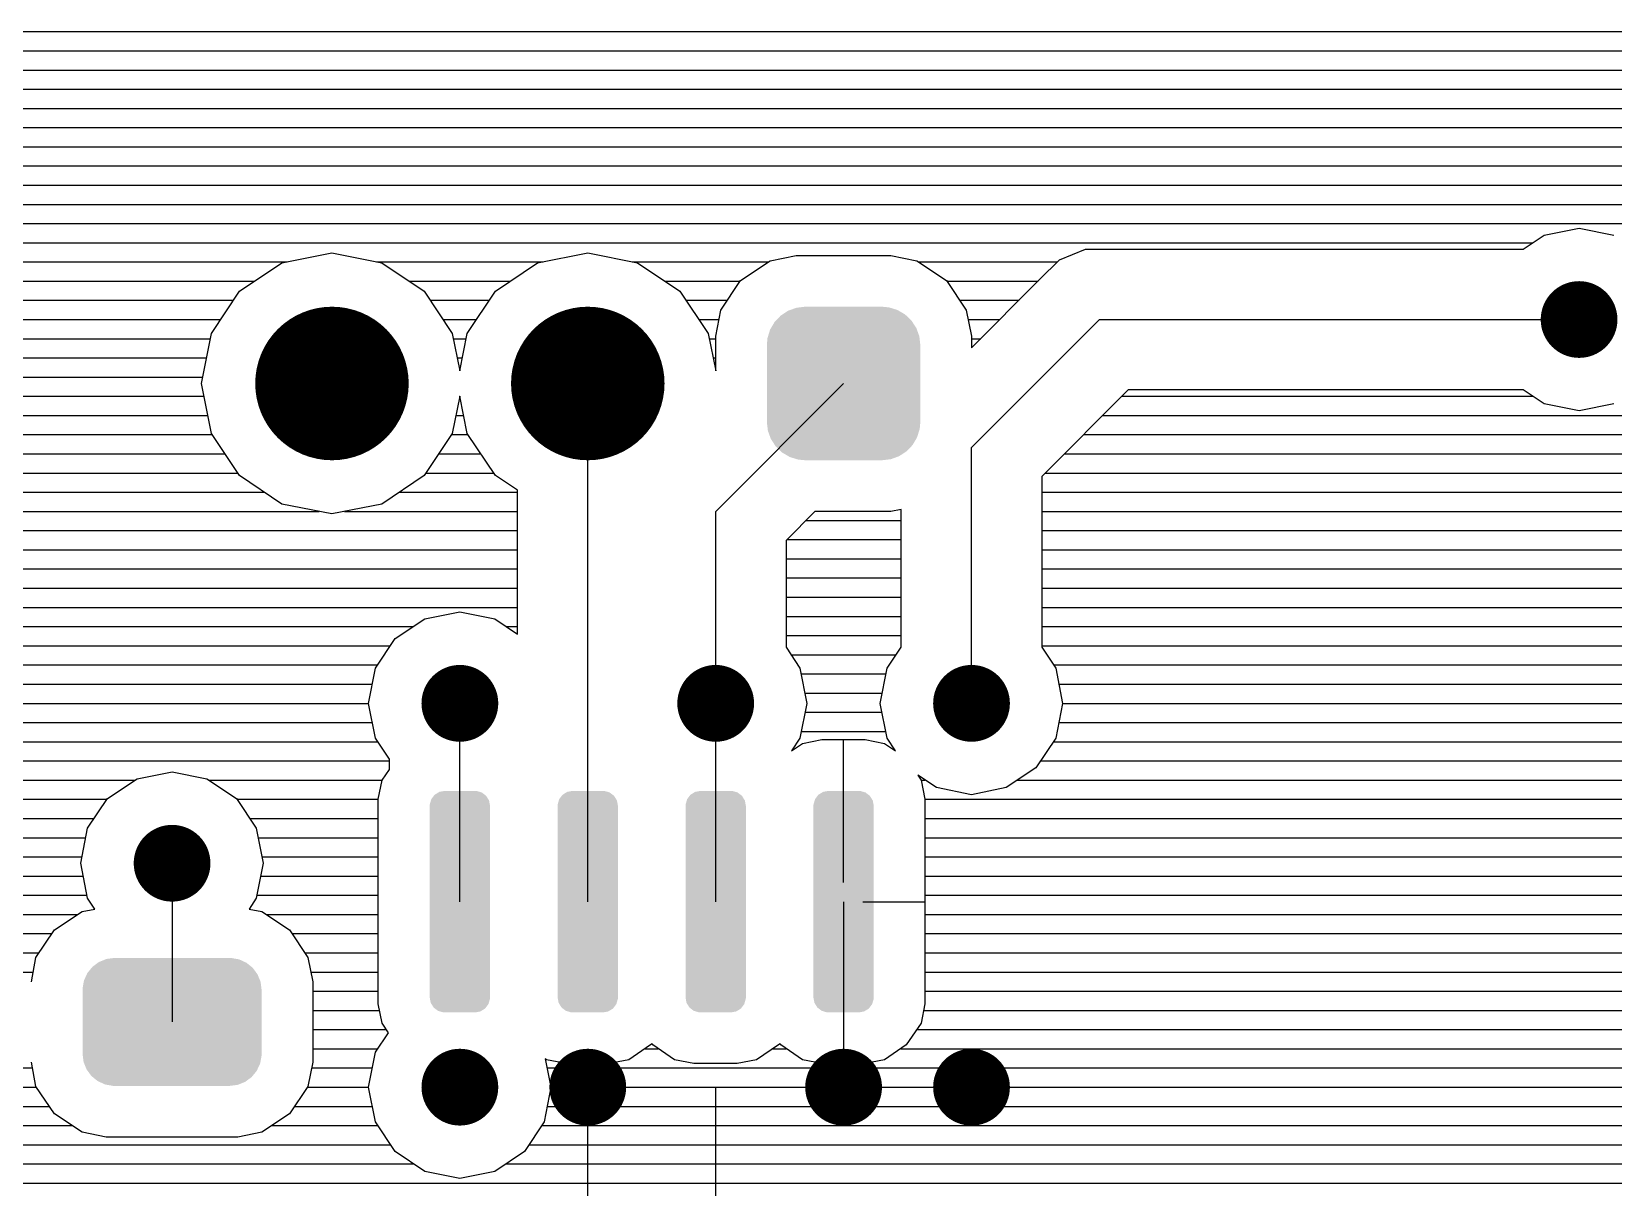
# Model space of a CAD drawing. Extents: x 295 to 953, y 10 to 290.
# Drawn here: x 722.67 to 757.22, y 192.96 to 218.2 of the extents above; entities that cross this region are included whole.
import ezdxf

# ---------------------------------------------------------------- set-up
doc = ezdxf.new("R2010")
doc.units = 0
doc.header["$LTSCALE"] = 5
doc.header["$MEASUREMENT"] = 0
doc.layers.get('0').update_dxf_attribs({"linetype": 'CONTINUOUS', "lineweight": 25})

msp = doc.modelspace()

# ---------------------------------------------------------------- linework, layer by layer
for p, q in [((672.029, 218.2), (839.557, 218.2)), ((672.448, 217.781), (839.602, 217.781)), ((672.867, 217.361), (839.686, 217.361)), ((673.286, 216.942), (839.809, 216.942)), ((673.706, 216.523), (840.088, 216.523)), ((674.024, 216.104), (840.368, 216.104)), ((674.192, 215.685), (840.988, 215.685)), ((674.192, 215.266), (841.407, 215.266)), ((674.192, 214.847), (840.703, 214.847)), ((674.192, 214.428), (840.239, 214.428)), ((674.192, 214.009), (824.984, 214.009)), ((755.709, 213.757), (756.475, 213.908)), ((756.475, 213.908), (757.235, 213.757)), ((674.192, 213.59), (755.464, 213.59)), ((755.251, 213.45), (755.709, 213.757)), ((728.138, 213.148), (729.234, 213.366)), ((729.234, 213.366), (730.323, 213.148)), ((733.726, 213.148), (734.822, 213.366)), ((734.822, 213.366), (735.911, 213.148)), ((738.158, 212.768), (738.806, 213.198)), ((738.806, 213.198), (739.376, 213.31)), ((739.376, 213.31), (741.438, 213.31)), ((741.438, 213.31), (742.008, 213.198)), ((742.008, 213.198), (742.656, 212.768)), ((744.69, 212.785), (745.126, 213.215)), ((745.126, 213.215), (745.69, 213.45)), ((745.69, 213.45), (755.251, 213.45)), ((674.292, 213.17), (728.256, 213.17)), ((727.216, 212.533), (728.138, 213.148)), ((730.206, 213.17), (733.844, 213.17)), ((730.323, 213.148), (731.245, 212.533)), ((732.804, 212.533), (733.726, 213.148)), ((735.794, 213.17), (738.767, 213.17)), ((735.911, 213.148), (736.833, 212.533)), ((742.047, 213.17), (745.081, 213.17)), ((674.907, 212.751), (727.546, 212.751)), ((726.602, 211.606), (727.216, 212.533)), ((730.916, 212.751), (733.134, 212.751)), ((731.245, 212.533), (731.86, 211.606)), ((732.19, 211.606), (732.804, 212.533)), ((736.504, 212.751), (738.152, 212.751)), ((736.833, 212.533), (737.448, 211.606)), ((737.727, 212.12), (738.158, 212.768)), ((742.656, 212.768), (743.086, 212.12)), ((742.662, 212.751), (744.662, 212.751)), ((743.204, 211.293), (744.69, 212.785)), ((675.192, 212.332), (727.082, 212.332)), ((731.379, 212.332), (732.67, 212.332)), ((736.967, 212.332), (737.867, 212.332)), ((742.947, 212.332), (744.243, 212.332)), ((675.371, 211.913), (726.803, 211.913)), ((731.659, 211.913), (732.391, 211.913)), ((737.247, 211.913), (737.688, 211.913)), ((737.616, 211.55), (737.727, 212.12)), ((743.086, 212.12), (743.204, 211.55)), ((743.125, 211.913), (743.824, 211.913)), ((743.204, 209.119), (745.998, 211.913)), ((745.998, 211.913), (756.475, 211.913)), ((675.449, 211.494), (726.579, 211.494)), ((726.384, 210.516), (726.602, 211.606)), ((731.86, 211.606), (732.028, 210.796)), ((731.882, 211.494), (732.167, 211.494)), ((732.028, 210.796), (732.19, 211.606)), ((737.448, 211.606), (737.616, 210.796)), ((737.47, 211.494), (737.616, 211.494)), ((737.616, 210.796), (737.616, 211.55)), ((743.204, 211.55), (743.204, 211.293)), ((743.204, 211.494), (743.405, 211.494)), ((675.449, 211.075), (726.495, 211.075)), ((731.966, 211.075), (732.083, 211.075)), ((737.554, 211.075), (737.616, 211.075)), ((675.449, 210.656), (726.412, 210.656)), ((726.602, 209.426), (726.384, 210.516)), ((734.822, 199.2), (734.822, 210.516)), ((737.616, 207.722), (740.41, 210.516)), ((675.449, 210.237), (726.44, 210.237)), ((732.028, 210.242), (731.86, 209.426)), ((732.022, 210.237), (732.028, 210.237)), ((732.19, 209.426), (732.028, 210.242)), ((746.629, 210.376), (744.74, 208.482)), ((746.489, 210.237), (755.464, 210.237)), ((755.251, 210.376), (746.629, 210.376)), ((755.709, 210.075), (755.251, 210.376)), ((756.475, 209.918), (755.709, 210.075)), ((757.235, 210.075), (756.475, 209.918)), ((675.449, 209.818), (726.523, 209.818)), ((731.938, 209.818), (732.111, 209.818)), ((746.07, 209.818), (814.009, 209.818)), ((675.427, 209.399), (726.618, 209.399)), ((727.216, 208.504), (726.602, 209.426)), ((731.86, 209.426), (731.245, 208.504)), ((731.843, 209.399), (732.206, 209.399)), ((732.804, 208.504), (732.19, 209.426)), ((745.651, 209.399), (813.59, 209.399)), ((743.204, 203.531), (743.204, 209.119)), ((675.343, 208.979), (726.898, 208.979)), ((731.564, 208.979), (732.486, 208.979)), ((745.232, 208.979), (813.171, 208.979)), ((675.097, 208.56), (727.177, 208.56)), ((728.138, 207.884), (727.216, 208.504)), ((731.245, 208.504), (730.323, 207.884)), ((731.284, 208.56), (732.765, 208.56)), ((733.285, 208.186), (732.804, 208.504)), ((744.74, 208.482), (744.74, 204.755)), ((744.813, 208.56), (812.886, 208.56)), ((674.711, 208.141), (727.758, 208.141)), ((730.703, 208.141), (733.285, 208.141)), ((733.285, 205.045), (733.285, 208.186)), ((744.74, 208.141), (812.774, 208.141)), ((673.683, 207.722), (728.954, 207.722)), ((729.234, 207.666), (728.138, 207.884)), ((730.323, 207.884), (729.234, 207.666)), ((729.507, 207.722), (733.285, 207.722)), ((737.616, 203.531), (737.616, 207.722)), ((739.784, 207.722), (739.152, 207.085)), ((741.438, 207.722), (739.784, 207.722)), ((741.667, 207.767), (741.438, 207.722)), ((741.667, 204.755), (741.667, 207.767)), ((744.74, 207.722), (812.774, 207.722)), ((739.588, 207.527), (741.667, 207.527)), ((674.125, 207.303), (733.285, 207.303)), ((739.152, 207.085), (739.152, 204.755)), ((739.169, 207.107), (741.667, 207.107)), ((744.74, 207.303), (812.774, 207.303)), ((674.706, 206.884), (733.285, 206.884)), ((739.152, 206.688), (741.667, 206.688)), ((744.74, 206.884), (812.774, 206.884)), ((674.985, 206.465), (733.285, 206.465)), ((739.152, 206.269), (741.667, 206.269)), ((744.74, 206.465), (812.774, 206.465)), ((675.265, 206.046), (733.285, 206.046)), ((744.74, 206.046), (812.774, 206.046)), ((675.36, 205.627), (733.285, 205.627)), ((739.152, 205.85), (741.667, 205.85)), ((744.74, 205.627), (812.774, 205.627)), ((730.614, 204.945), (731.262, 205.375)), ((731.262, 205.375), (732.028, 205.526)), ((732.028, 205.526), (732.788, 205.375)), ((732.788, 205.375), (733.285, 205.045)), ((739.152, 205.431), (741.667, 205.431)), ((675.443, 205.208), (731.016, 205.208)), ((730.184, 204.297), (730.614, 204.945)), ((733.033, 205.208), (733.285, 205.208)), ((739.152, 205.012), (741.667, 205.012)), ((744.74, 205.208), (812.774, 205.208)), ((675.471, 204.788), (730.513, 204.788)), ((739.152, 204.755), (739.454, 204.297)), ((739.258, 204.593), (741.555, 204.593)), ((741.36, 204.297), (741.667, 204.755)), ((744.74, 204.788), (812.774, 204.788)), ((744.74, 204.755), (745.042, 204.297)), ((675.388, 204.369), (730.234, 204.369)), ((730.033, 203.531), (730.184, 204.297)), ((739.454, 204.297), (739.605, 203.531)), ((741.209, 203.531), (741.36, 204.297)), ((744.992, 204.369), (812.774, 204.369)), ((745.042, 204.297), (745.193, 203.531)), ((675.304, 203.95), (730.116, 203.95)), ((739.482, 204.174), (741.332, 204.174)), ((745.109, 203.95), (812.774, 203.95)), ((675.08, 203.531), (730.033, 203.531)), ((730.184, 202.771), (730.033, 203.531)), ((732.028, 199.2), (732.028, 203.531)), ((737.616, 199.2), (737.616, 203.531)), ((739.605, 203.531), (739.454, 202.771)), ((739.566, 203.755), (741.248, 203.755)), ((741.36, 202.771), (741.209, 203.531)), ((745.193, 203.531), (745.042, 202.771)), ((745.193, 203.531), (812.774, 203.531)), ((739.566, 203.336), (741.248, 203.336)), ((674.801, 203.112), (730.116, 203.112)), ((739.482, 202.916), (741.332, 202.916)), ((745.109, 203.112), (812.774, 203.112)), ((674.337, 202.693), (730.234, 202.693)), ((730.491, 202.313), (730.184, 202.771)), ((739.454, 202.771), (739.27, 202.497)), ((739.27, 202.497), (739.51, 202.654)), ((739.51, 202.654), (739.935, 202.738)), ((739.935, 202.738), (740.879, 202.738)), ((740.41, 199.62), (740.41, 202.738)), ((740.879, 202.738), (741.304, 202.654)), ((741.304, 202.654), (741.544, 202.497)), ((741.544, 202.497), (741.36, 202.771)), ((745.042, 202.771), (744.612, 202.123)), ((744.992, 202.693), (812.774, 202.693)), ((673.627, 202.274), (730.491, 202.274)), ((730.491, 202.089), (730.491, 202.313)), ((744.612, 202.123), (743.964, 201.693)), ((744.712, 202.274), (812.774, 202.274)), ((673.918, 201.855), (724.936, 201.855)), ((724.327, 201.452), (724.975, 201.883)), ((724.975, 201.883), (725.741, 202.034)), ((725.741, 202.034), (726.501, 201.883)), ((726.501, 201.883), (727.149, 201.452)), ((726.54, 201.855), (730.329, 201.855)), ((730.245, 201.436), (730.329, 201.855)), ((730.329, 201.855), (730.491, 202.089)), ((742.438, 201.693), (742.03, 201.961)), ((742.03, 201.961), (742.103, 201.855)), ((742.103, 201.855), (742.187, 201.855)), ((742.103, 201.855), (742.187, 201.436)), ((744.209, 201.855), (812.774, 201.855)), ((674.544, 201.436), (724.322, 201.436)), ((723.897, 200.804), (724.327, 201.452)), ((727.149, 201.452), (727.58, 200.804)), ((727.155, 201.436), (730.245, 201.436)), ((730.245, 196.971), (730.245, 201.436)), ((742.187, 201.436), (812.774, 201.436)), ((742.187, 201.436), (742.187, 196.971)), ((743.204, 201.536), (742.438, 201.693)), ((743.964, 201.693), (743.204, 201.536)), ((674.89, 201.017), (724.037, 201.017)), ((723.746, 200.039), (723.897, 200.804)), ((727.44, 201.017), (730.245, 201.017)), ((727.58, 200.804), (727.73, 200.039)), ((742.187, 201.017), (812.774, 201.017)), ((675.175, 200.597), (723.858, 200.597)), ((727.619, 200.597), (730.245, 200.597)), ((742.187, 200.597), (812.774, 200.597)), ((675.332, 200.178), (723.774, 200.178)), ((727.702, 200.178), (730.245, 200.178)), ((742.187, 200.178), (812.774, 200.178)), ((675.416, 199.759), (723.802, 199.759)), ((723.897, 199.279), (723.746, 200.039)), ((725.741, 200.039), (725.741, 196.574)), ((727.73, 200.039), (727.58, 199.279)), ((727.675, 199.759), (730.245, 199.759)), ((742.187, 199.759), (812.774, 199.759)), ((675.499, 199.34), (723.886, 199.34)), ((723.774, 198.982), (724.053, 199.038)), ((724.053, 199.038), (723.897, 199.279)), ((727.58, 199.279), (727.423, 199.038)), ((727.423, 199.038), (727.702, 198.982)), ((727.591, 199.34), (730.245, 199.34)), ((740.41, 199.2), (740.41, 195.149)), ((740.829, 199.2), (742.187, 199.2)), ((742.187, 199.34), (812.774, 199.34)), ((675.416, 198.921), (723.679, 198.921)), ((723.171, 198.586), (723.774, 198.982)), ((727.702, 198.982), (728.306, 198.586)), ((727.797, 198.921), (730.245, 198.921)), ((740.41, 198.781), (740.41, 195.663)), ((742.187, 198.921), (812.774, 198.921)), ((675.332, 198.502), (723.12, 198.502)), ((722.768, 197.982), (723.171, 198.586)), ((728.306, 198.586), (728.708, 197.982)), ((728.356, 198.502), (730.245, 198.502)), ((742.187, 198.502), (812.774, 198.502)), ((675.175, 198.083), (722.841, 198.083)), ((722.668, 197.451), (722.768, 197.982)), ((728.636, 198.083), (730.245, 198.083)), ((728.708, 197.982), (728.814, 197.451)), ((742.187, 198.083), (812.774, 198.083)), ((674.89, 197.664), (722.707, 197.664)), ((728.77, 197.664), (730.245, 197.664)), ((742.187, 197.664), (812.774, 197.664)), ((728.814, 197.451), (728.814, 195.697)), ((728.814, 197.245), (730.245, 197.245)), ((730.329, 196.546), (730.245, 196.971)), ((742.187, 196.971), (742.103, 196.546)), ((742.187, 197.245), (812.774, 197.245)), ((728.814, 196.826), (730.273, 196.826)), ((742.159, 196.826), (812.774, 196.826)), ((728.814, 196.406), (730.424, 196.406)), ((730.184, 195.915), (730.469, 196.339)), ((730.469, 196.339), (730.329, 196.546)), ((742.103, 196.546), (741.779, 196.071)), ((742.008, 196.406), (812.774, 196.406)), ((728.814, 195.987), (730.234, 195.987)), ((730.033, 195.149), (730.184, 195.915)), ((736.191, 196.071), (735.716, 195.747)), ((736.073, 195.987), (736.358, 195.987)), ((736.219, 196.105), (736.191, 196.071)), ((736.241, 196.071), (736.219, 196.105)), ((736.716, 195.747), (736.241, 196.071)), ((738.985, 196.071), (738.51, 195.747)), ((738.867, 195.987), (739.152, 195.987)), ((739.013, 196.105), (738.985, 196.071)), ((739.035, 196.071), (739.013, 196.105)), ((739.51, 195.747), (739.035, 196.071)), ((741.779, 196.071), (741.304, 195.747)), ((741.661, 195.987), (812.774, 195.987)), ((663.781, 195.568), (722.69, 195.568)), ((722.768, 195.166), (722.668, 195.697)), ((728.814, 195.697), (728.708, 195.166)), ((728.787, 195.568), (730.116, 195.568)), ((733.922, 195.747), (733.894, 195.769)), ((733.894, 195.769), (734.017, 195.149)), ((734.347, 195.663), (733.922, 195.747)), ((733.933, 195.568), (812.774, 195.568)), ((735.291, 195.663), (734.347, 195.663)), ((735.716, 195.747), (735.291, 195.663)), ((737.141, 195.663), (736.716, 195.747)), ((738.085, 195.663), (737.141, 195.663)), ((738.51, 195.747), (738.085, 195.663)), ((739.935, 195.663), (739.51, 195.747)), ((740.879, 195.663), (739.935, 195.663)), ((741.304, 195.747), (740.879, 195.663)), ((664.027, 195.149), (722.779, 195.149)), ((723.171, 194.568), (722.768, 195.166)), ((728.708, 195.166), (728.306, 194.568)), ((728.697, 195.149), (730.033, 195.149)), ((730.184, 194.389), (730.033, 195.149)), ((734.017, 195.149), (733.866, 194.389)), ((734.017, 195.149), (812.774, 195.149)), ((734.822, 195.149), (737.616, 195.149)), ((734.822, 186.907), (734.822, 195.149)), ((737.616, 195.149), (740.41, 195.149)), ((737.616, 186.907), (737.616, 195.149)), ((740.41, 195.149), (743.204, 195.149)), ((664.111, 194.73), (723.064, 194.73)), ((723.774, 194.166), (723.171, 194.568)), ((728.306, 194.568), (727.702, 194.166)), ((728.412, 194.73), (730.116, 194.73)), ((733.933, 194.73), (812.774, 194.73)), ((664.139, 194.311), (723.551, 194.311)), ((727.926, 194.311), (730.234, 194.311)), ((730.614, 193.741), (730.184, 194.389)), ((733.866, 194.389), (733.436, 193.741)), ((733.816, 194.311), (812.774, 194.311)), ((664.055, 193.892), (730.513, 193.892)), ((724.299, 194.059), (723.774, 194.166)), ((727.177, 194.059), (724.299, 194.059)), ((727.702, 194.166), (727.177, 194.059)), ((733.536, 193.892), (812.774, 193.892)), ((731.262, 193.311), (730.614, 193.741)), ((733.436, 193.741), (732.788, 193.311)), ((663.876, 193.473), (731.016, 193.473)), ((732.028, 193.154), (731.262, 193.311)), ((732.788, 193.311), (732.028, 193.154)), ((733.033, 193.473), (812.774, 193.473)), ((663.591, 193.054), (812.774, 193.054))]:
    msp.add_line(p, q)
for points, const_width in [([(756.056, 211.913, 1), (756.894, 211.913, 1)], 0.838), ([(728.395, 210.516, 1), (730.072, 210.516, 1)], 1.676), ([(733.983, 210.516, 1), (735.66, 210.516, 1)], 1.676), ([(731.608, 203.531, 1), (732.447, 203.531, 1)], 0.838), ([(737.196, 203.531, 1), (738.035, 203.531, 1)], 0.838), ([(742.784, 203.531, 1), (743.623, 203.531, 1)], 0.838), ([(725.322, 200.039, 1), (726.16, 200.039, 1)], 0.838), ([(731.608, 195.149, 1), (732.447, 195.149, 1)], 0.838), ([(734.402, 195.149, 1), (735.241, 195.149, 1)], 0.838), ([(739.99, 195.149, 1), (740.829, 195.149, 1)], 0.838), ([(742.784, 195.149, 1), (743.623, 195.149, 1)], 0.838)]:
    msp.add_lwpolyline(points, format="xyb", close=True, dxfattribs=dict(const_width=const_width))
for points in [[(739.244, 212.121), (739.379, 212.17), (741.586, 212.121), (741.428, 212.17)], [(739.379, 212.17), (739.449, 212.178), (741.428, 212.17), (741.401, 212.178)], [(739.449, 212.178), (739.571, 212.193), (741.401, 212.178), (741.248, 212.193)], [(738.825, 211.728), (738.902, 211.859), (741.998, 211.728), (741.912, 211.859)], [(738.902, 211.859), (738.932, 211.89), (741.912, 211.859), (741.892, 211.89)], [(738.932, 211.89), (739.036, 211.999), (741.892, 211.89), (741.778, 211.999)], [(739.036, 211.999), (739.073, 212.023), (741.778, 211.999), (741.753, 212.023)], [(739.073, 212.023), (739.198, 212.105), (741.753, 212.023), (741.614, 212.105)], [(739.198, 212.105), (739.244, 212.121), (741.614, 212.105), (741.586, 212.121)], [(738.733, 211.354), (738.747, 211.508), (742.086, 211.354), (742.068, 211.508)], [(738.747, 211.508), (738.759, 211.546), (742.068, 211.508), (742.064, 211.546)], [(738.759, 211.546), (738.804, 211.693), (742.064, 211.546), (742.011, 211.693)], [(738.804, 211.693), (738.825, 211.728), (742.011, 211.693), (741.998, 211.728)], [(738.733, 209.678), (738.733, 211.354), (742.086, 209.678), (742.086, 211.354)], [(738.751, 209.524), (738.733, 209.678), (742.072, 209.524), (742.086, 209.678)], [(738.755, 209.486), (738.751, 209.524), (742.06, 209.486), (742.072, 209.524)], [(738.808, 209.34), (738.755, 209.486), (742.015, 209.34), (742.06, 209.486)], [(738.821, 209.304), (738.808, 209.34), (741.994, 209.304), (742.015, 209.34)], [(738.907, 209.173), (738.821, 209.304), (741.917, 209.173), (741.994, 209.304)], [(738.927, 209.142), (738.907, 209.173), (741.888, 209.142), (741.917, 209.173)], [(739.041, 209.033), (738.927, 209.142), (741.783, 209.033), (741.888, 209.142)], [(739.066, 209.009), (739.041, 209.033), (741.746, 209.009), (741.783, 209.033)], [(739.205, 208.928), (739.066, 209.009), (741.621, 208.928), (741.746, 209.009)], [(739.233, 208.911), (739.205, 208.928), (741.575, 208.911), (741.621, 208.928)], [(739.392, 208.862), (739.233, 208.911), (741.44, 208.862), (741.575, 208.911)], [(739.418, 208.854), (739.392, 208.862), (741.37, 208.854), (741.44, 208.862)], [(739.571, 208.84), (739.418, 208.854), (741.248, 208.84), (741.37, 208.854)], [(731.395, 201.409), (731.403, 201.438), (732.665, 201.409), (732.647, 201.438)], [(731.403, 201.438), (731.459, 201.512), (732.647, 201.438), (732.601, 201.512)], [(731.459, 201.512), (731.476, 201.534), (732.601, 201.512), (732.572, 201.534)], [(731.476, 201.534), (731.558, 201.585), (732.572, 201.534), (732.505, 201.585)], [(731.558, 201.585), (731.579, 201.598), (732.505, 201.585), (732.461, 201.598)], [(731.579, 201.598), (731.69, 201.618), (732.461, 201.598), (732.389, 201.618)], [(731.69, 201.618), (731.698, 201.62), (732.389, 201.618), (732.357, 201.62)], [(734.189, 201.409), (734.197, 201.438), (735.459, 201.409), (735.441, 201.438)], [(734.197, 201.438), (734.253, 201.512), (735.441, 201.438), (735.395, 201.512)], [(734.253, 201.512), (734.27, 201.534), (735.395, 201.512), (735.366, 201.534)], [(734.27, 201.534), (734.352, 201.585), (735.366, 201.534), (735.299, 201.585)], [(734.352, 201.585), (734.373, 201.598), (735.299, 201.585), (735.255, 201.598)], [(734.373, 201.598), (734.484, 201.618), (735.255, 201.598), (735.183, 201.618)], [(734.484, 201.618), (734.492, 201.62), (735.183, 201.618), (735.151, 201.62)], [(736.983, 201.409), (736.991, 201.438), (738.253, 201.409), (738.235, 201.438)], [(736.991, 201.438), (737.047, 201.512), (738.235, 201.438), (738.189, 201.512)], [(737.047, 201.512), (737.064, 201.534), (738.189, 201.512), (738.16, 201.534)], [(737.064, 201.534), (737.146, 201.585), (738.16, 201.534), (738.093, 201.585)], [(737.146, 201.585), (737.167, 201.598), (738.093, 201.585), (738.049, 201.598)], [(737.167, 201.598), (737.278, 201.618), (738.049, 201.598), (737.977, 201.618)], [(737.278, 201.618), (737.286, 201.62), (737.977, 201.618), (737.945, 201.62)], [(739.777, 201.409), (739.785, 201.438), (741.047, 201.409), (741.029, 201.438)], [(739.785, 201.438), (739.841, 201.512), (741.029, 201.438), (740.983, 201.512)], [(739.841, 201.512), (739.858, 201.534), (740.983, 201.512), (740.954, 201.534)], [(739.858, 201.534), (739.94, 201.585), (740.954, 201.534), (740.887, 201.585)], [(739.94, 201.585), (739.961, 201.598), (740.887, 201.585), (740.843, 201.598)], [(739.961, 201.598), (740.072, 201.618), (740.843, 201.598), (740.771, 201.618)], [(740.072, 201.618), (740.08, 201.62), (740.771, 201.618), (740.739, 201.62)], [(731.368, 201.29), (731.37, 201.322), (732.687, 201.29), (732.681, 201.322)], [(731.368, 197.11), (731.368, 201.29), (732.687, 197.11), (732.687, 201.29)], [(731.37, 201.322), (731.395, 201.409), (732.681, 201.322), (732.665, 201.409)], [(734.162, 201.29), (734.164, 201.322), (735.481, 201.29), (735.475, 201.322)], [(734.162, 197.11), (734.162, 201.29), (735.481, 197.11), (735.481, 201.29)], [(734.164, 201.322), (734.189, 201.409), (735.475, 201.322), (735.459, 201.409)], [(736.956, 201.29), (736.958, 201.322), (738.275, 201.29), (738.269, 201.322)], [(736.956, 197.11), (736.956, 201.29), (738.275, 197.11), (738.275, 201.29)], [(736.958, 201.322), (736.983, 201.409), (738.269, 201.322), (738.253, 201.409)], [(739.75, 201.29), (739.752, 201.322), (741.069, 201.29), (741.063, 201.322)], [(739.75, 197.11), (739.75, 201.29), (741.069, 197.11), (741.069, 201.29)], [(739.752, 201.322), (739.777, 201.409), (741.063, 201.322), (741.047, 201.409)], [(723.877, 197.611), (723.891, 197.642), (727.609, 197.611), (727.586, 197.642)], [(723.891, 197.642), (723.982, 197.753), (727.586, 197.642), (727.505, 197.753)], [(723.982, 197.753), (724.003, 197.779), (727.505, 197.753), (727.474, 197.779)], [(724.003, 197.779), (724.12, 197.865), (727.474, 197.779), (727.368, 197.865)], [(724.12, 197.865), (724.145, 197.883), (727.368, 197.865), (727.328, 197.883)], [(724.145, 197.883), (724.284, 197.939), (727.328, 197.883), (727.208, 197.939)], [(724.284, 197.939), (724.309, 197.949), (727.208, 197.939), (727.153, 197.949)], [(724.309, 197.949), (724.476, 197.97), (727.153, 197.949), (727.035, 197.97)], [(724.476, 197.97), (724.484, 197.971), (727.035, 197.97), (726.998, 197.971)], [(723.785, 197.273), (723.786, 197.309), (727.697, 197.273), (727.692, 197.309)], [(723.786, 197.309), (723.811, 197.447), (727.692, 197.309), (727.675, 197.447)], [(723.811, 197.447), (723.818, 197.482), (727.675, 197.447), (727.661, 197.482)], [(723.818, 197.482), (723.877, 197.611), (727.661, 197.482), (727.609, 197.611)], [(723.785, 195.876), (723.785, 197.273), (727.697, 195.876), (727.697, 197.273)], [(731.374, 197.079), (731.368, 197.11), (732.685, 197.079), (732.687, 197.11)], [(731.39, 196.992), (731.374, 197.079), (732.66, 196.992), (732.685, 197.079)], [(731.408, 196.963), (731.39, 196.992), (732.652, 196.963), (732.66, 196.992)], [(731.454, 196.889), (731.408, 196.963), (732.596, 196.889), (732.652, 196.963)], [(734.168, 197.079), (734.162, 197.11), (735.479, 197.079), (735.481, 197.11)], [(734.184, 196.992), (734.168, 197.079), (735.454, 196.992), (735.479, 197.079)], [(734.202, 196.963), (734.184, 196.992), (735.446, 196.963), (735.454, 196.992)], [(734.248, 196.889), (734.202, 196.963), (735.39, 196.889), (735.446, 196.963)], [(736.962, 197.079), (736.956, 197.11), (738.273, 197.079), (738.275, 197.11)], [(736.978, 196.992), (736.962, 197.079), (738.248, 196.992), (738.273, 197.079)], [(736.996, 196.963), (736.978, 196.992), (738.24, 196.963), (738.248, 196.992)], [(737.042, 196.889), (736.996, 196.963), (738.184, 196.889), (738.24, 196.963)], [(739.756, 197.079), (739.75, 197.11), (741.067, 197.079), (741.069, 197.11)], [(739.772, 196.992), (739.756, 197.079), (741.042, 196.992), (741.067, 197.079)], [(739.79, 196.963), (739.772, 196.992), (741.034, 196.963), (741.042, 196.992)], [(739.836, 196.889), (739.79, 196.963), (740.978, 196.889), (741.034, 196.963)], [(731.483, 196.866), (731.454, 196.889), (732.579, 196.866), (732.596, 196.889)], [(731.55, 196.816), (731.483, 196.866), (732.497, 196.816), (732.579, 196.866)], [(731.595, 196.803), (731.55, 196.816), (732.476, 196.803), (732.497, 196.816)], [(731.666, 196.782), (731.595, 196.803), (732.365, 196.782), (732.476, 196.803)], [(731.698, 196.781), (731.666, 196.782), (732.357, 196.781), (732.365, 196.782)], [(734.277, 196.866), (734.248, 196.889), (735.373, 196.866), (735.39, 196.889)], [(734.344, 196.816), (734.277, 196.866), (735.291, 196.816), (735.373, 196.866)], [(734.389, 196.803), (734.344, 196.816), (735.27, 196.803), (735.291, 196.816)], [(734.46, 196.782), (734.389, 196.803), (735.159, 196.782), (735.27, 196.803)], [(734.492, 196.781), (734.46, 196.782), (735.151, 196.781), (735.159, 196.782)], [(737.071, 196.866), (737.042, 196.889), (738.167, 196.866), (738.184, 196.889)], [(737.138, 196.816), (737.071, 196.866), (738.085, 196.816), (738.167, 196.866)], [(737.183, 196.803), (737.138, 196.816), (738.064, 196.803), (738.085, 196.816)], [(737.254, 196.782), (737.183, 196.803), (737.953, 196.782), (738.064, 196.803)], [(737.286, 196.781), (737.254, 196.782), (737.945, 196.781), (737.953, 196.782)], [(739.865, 196.866), (739.836, 196.889), (740.961, 196.866), (740.978, 196.889)], [(739.932, 196.816), (739.865, 196.866), (740.879, 196.816), (740.961, 196.866)], [(739.977, 196.803), (739.932, 196.816), (740.858, 196.803), (740.879, 196.816)], [(740.048, 196.782), (739.977, 196.803), (740.747, 196.782), (740.858, 196.803)], [(740.08, 196.781), (740.048, 196.782), (740.739, 196.781), (740.747, 196.782)], [(723.79, 195.839), (723.785, 195.876), (727.696, 195.839), (727.697, 195.876)], [(723.808, 195.701), (723.79, 195.839), (727.671, 195.701), (727.696, 195.839)], [(723.821, 195.666), (723.808, 195.701), (727.665, 195.666), (727.671, 195.701)], [(723.873, 195.537), (723.821, 195.666), (727.605, 195.537), (727.665, 195.666)], [(723.896, 195.506), (723.873, 195.537), (727.591, 195.506), (727.605, 195.537)], [(723.977, 195.395), (723.896, 195.506), (727.5, 195.395), (727.591, 195.506)], [(724.009, 195.369), (723.977, 195.395), (727.479, 195.369), (727.5, 195.395)], [(724.114, 195.283), (724.009, 195.369), (727.362, 195.283), (727.479, 195.369)], [(724.154, 195.265), (724.114, 195.283), (727.337, 195.265), (727.362, 195.283)], [(724.274, 195.209), (724.154, 195.265), (727.198, 195.209), (727.337, 195.265)], [(724.329, 195.199), (724.274, 195.209), (727.173, 195.199), (727.198, 195.209)], [(724.448, 195.178), (724.329, 195.199), (727.006, 195.178), (727.173, 195.199)], [(724.484, 195.177), (724.448, 195.178), (726.998, 195.177), (727.006, 195.178)]]:
    msp.add_solid(points)

doc.saveas('drawing.dxf')
